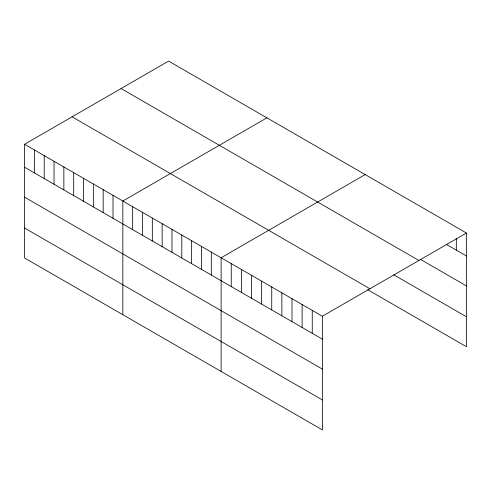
<?xml version="1.0" encoding="UTF-8"?>
<svg xmlns="http://www.w3.org/2000/svg" width="491" height="491" viewBox="0 0 491 491"><rect width="100%" height="100%" fill="white"/><g stroke="black" fill="none" stroke-linecap="round" stroke-linejoin="round"><path stroke-width="0.74" d="M24.55 144.274L322.378 316.222L322.378 429.907L24.55 257.959L24.55 144.274L168.622 61.093L466.45 233.041L466.45 346.726L367.722 289.727M266.908 117.84L122.836 201.015L122.836 314.7M365.187 174.581L221.116 257.763L221.116 371.442M322.378 316.222L466.45 233.041M446.196 244.291L466.45 255.983M420.247 259.254L466.45 285.928M121.081 88.546L418.909 260.494M393.672 274.764L466.45 316.781M72.091 116.827L369.919 288.776M24.55 167.216L322.378 339.164M24.55 197.161L322.378 369.109M24.55 228.014L322.378 399.962M456.323 238.669L456.323 250.14M312.251 310.38L312.251 333.321M302.125 304.53L302.125 327.472M291.998 298.688L291.998 321.63M281.871 292.839L281.871 315.781M271.744 286.99L271.744 309.931M261.623 281.147L261.623 304.089M251.496 275.298L251.496 298.24M241.369 269.455L241.369 292.397M231.243 263.606L231.243 286.548M211.29 252.086L211.29 275.028M201.457 246.414L201.457 269.356M191.631 240.737L191.631 263.679M181.805 235.066L181.805 258.008M171.973 229.389L171.973 252.331M162.147 223.712L162.147 246.654M152.32 218.041L152.32 240.983M142.488 212.364L142.488 235.306M132.662 206.693L132.662 229.635M113.004 195.344L113.004 218.286M103.178 189.667L103.178 212.609M93.345 183.996L93.345 206.938M83.519 178.319L83.519 201.261M73.693 172.648L73.693 195.59M63.861 166.971L63.861 189.913M54.035 161.3L54.035 184.242M44.208 155.622L44.208 178.564M34.376 149.951L34.376 172.893"/></g></svg>
